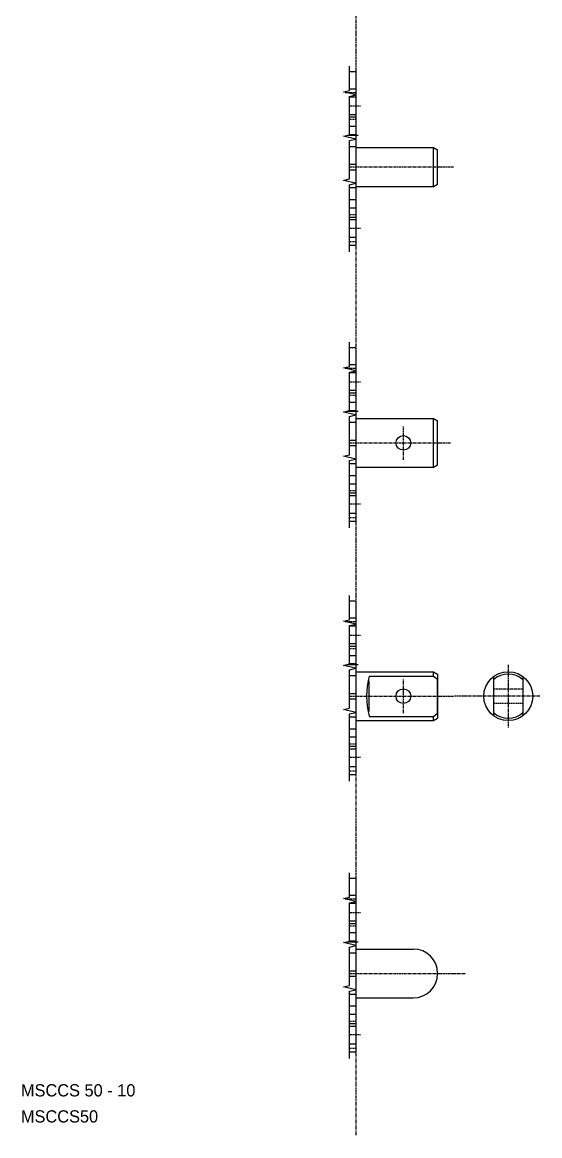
# Model space of a CAD drawing. Extents: x -127 to 117, y -226 to 743.
# Drawn here: x -126.6 to 85, y -225.7 to 229.7 of the extents above; entities that cross this region are included whole.
import ezdxf

# ---------------------------------------------------------------- set-up
doc = ezdxf.new("R2010")
doc.units = 0
for name, pattern in [('CENTER', [2, 1.25, -0.25, 0.25, -0.25]), ('DASHED', [0.75, 0.5, -0.25]), ('PHANTOM', [2.5, 1.25, -0.25, 0.25, -0.25, 0.25, -0.25])]:
    doc.linetypes.add(name, pattern=pattern)
doc.layers.get('0').update_dxf_attribs({"linetype": 'CONTINUOUS'})
doc.layers.add('CENTER', color=1, linetype='CENTER')

msp = doc.modelspace()

# ---------------------------------------------------------------- linework, layer by layer
at = {"color": 3, "linetype": 'PHANTOM'}
msp.add_line((9.72, 743.22), (9.72, -225.71), dxfattribs=at)
at = {"color": 3, "linetype": 'CONTINUOUS'}
for p, q in [((7.21, 201.77), (7.21, 211.7)), ((4.71, 201.17), (7.21, 201.77)), ((9.71, 199.97), (4.71, 201.17)), ((7.21, 199.37), (9.71, 199.97)), ((7.21, 183.7), (7.21, 199.37)), ((4.71, 183.1), (7.21, 183.7)), ((9.71, 181.9), (4.71, 183.1)), ((7.21, 181.3), (9.71, 181.9)), ((7.21, 165.63), (7.21, 181.3)), ((4.71, 165.03), (7.21, 165.63)), ((9.71, 163.83), (4.71, 165.03)), ((7.21, 163.23), (9.71, 163.83)), ((7.21, 135.77), (7.21, 163.23)), ((7.21, 88.94), (7.21, 98.87)), ((4.71, 88.34), (7.21, 88.94)), ((9.71, 87.14), (4.71, 88.34)), ((7.21, 86.54), (9.71, 87.14)), ((7.21, 70.87), (7.21, 86.54)), ((4.71, 70.27), (7.21, 70.87)), ((9.71, 69.07), (4.71, 70.27)), ((7.21, 68.47), (9.71, 69.07)), ((7.21, 52.81), (7.21, 68.47)), ((4.71, 52.21), (7.21, 52.81)), ((9.71, 51.01), (4.71, 52.21)), ((7.21, 50.41), (9.71, 51.01)), ((7.21, 22.94), (7.21, 50.41)), ((7.21, -14.67), (7.21, -4.73)), ((4.71, -15.27), (7.21, -14.67)), ((9.71, -16.47), (4.71, -15.27)), ((7.21, -17.07), (9.71, -16.47)), ((7.21, -32.73), (7.21, -17.07)), ((4.71, -33.33), (7.21, -32.73)), ((9.71, -34.53), (4.71, -33.33)), ((7.21, -35.13), (9.71, -34.53)), ((7.21, -50.8), (7.21, -35.13)), ((4.71, -51.4), (7.21, -50.8)), ((9.71, -52.6), (4.71, -51.4)), ((7.21, -53.2), (9.71, -52.6)), ((7.21, -80.66), (7.21, -53.2)), ((7.21, -128.07), (7.21, -118.14)), ((4.71, -128.67), (7.21, -128.07)), ((9.71, -129.87), (4.71, -128.67)), ((7.21, -130.47), (9.71, -129.87)), ((7.21, -146.14), (7.21, -130.47)), ((4.71, -146.74), (7.21, -146.14)), ((9.71, -147.94), (4.71, -146.74)), ((7.21, -148.54), (9.71, -147.94)), ((7.21, -164.2), (7.21, -148.54)), ((4.71, -164.8), (7.21, -164.2)), ((9.71, -166), (4.71, -164.8)), ((7.21, -166.6), (9.71, -166)), ((7.21, -194.07), (7.21, -166.6))]:
    msp.add_line(p, q, dxfattribs=at)
at = {"color": 7, "linetype": 'CONTINUOUS'}
for p, q in [((7.21, 209.5), (9.72, 209.5)), ((9.72, 209.5), (9.72, 138.5)), ((7.21, 202.5), (9.72, 202.5)), ((7.21, 199.22), (9.72, 199.22)), ((7.21, 192), (9.72, 192)), ((7.21, 191), (9.72, 191)), ((7.21, 187.2), (9.72, 187.2)), ((6.38, 183.5), (10.67, 183.5)), ((7.21, 183.8), (9.72, 183.8)), ((7.21, 178.9), (9.72, 178.9)), ((9.72, 178.5), (41.49, 178.5)), ((41.49, 162.5), (41.49, 178.5)), ((41.49, 178.5), (43.22, 177.5)), ((43.22, 163.5), (43.22, 177.5)), ((7.21, 171.6), (9.72, 171.6)), ((7.21, 169.4), (9.72, 169.4)), ((7.21, 162.1), (9.72, 162.1)), ((9.72, 162.5), (41.49, 162.5)), ((41.49, 162.5), (43.22, 163.5)), ((7.21, 157.2), (9.72, 157.2)), ((7.21, 153.8), (9.72, 153.8)), ((7.21, 150), (9.72, 150)), ((7.21, 149), (9.72, 149)), ((7.21, 141.78), (9.72, 141.78)), ((7.21, 138.5), (9.72, 138.5)), ((7.21, 96.67), (9.72, 96.67)), ((9.72, 96.67), (9.72, 25.67)), ((7.21, 89.67), (9.72, 89.67)), ((7.21, 86.4), (9.72, 86.4)), ((7.21, 79.17), (9.72, 79.17)), ((7.21, 78.17), (9.72, 78.17)), ((7.21, 74.37), (9.72, 74.37)), ((6.38, 70.67), (10.67, 70.67)), ((7.21, 70.97), (9.72, 70.97)), ((7.21, 66.07), (9.72, 66.07)), ((9.72, 67.67), (41.49, 67.67)), ((41.49, 67.67), (43.22, 66.67)), ((41.49, 47.67), (41.49, 67.67)), ((43.22, 48.67), (43.22, 66.67)), ((7.21, 58.77), (9.72, 58.77)), ((7.21, 56.57), (9.72, 56.57)), ((7.21, 49.27), (9.72, 49.27)), ((9.72, 47.67), (41.49, 47.67)), ((41.49, 47.67), (43.22, 48.67)), ((7.21, 44.37), (9.72, 44.37)), ((7.21, 40.97), (9.72, 40.97)), ((7.21, 37.17), (9.72, 37.17)), ((7.21, 36.17), (9.72, 36.17)), ((7.21, 28.95), (9.72, 28.95)), ((7.21, 25.67), (9.72, 25.67)), ((7.21, -6.93), (9.72, -6.93)), ((9.72, -6.93), (9.72, -77.93)), ((7.21, -13.93), (9.72, -13.93)), ((7.21, -17.21), (9.72, -17.21)), ((7.21, -24.43), (9.72, -24.43)), ((7.21, -25.43), (9.72, -25.43)), ((7.21, -29.23), (9.72, -29.23)), ((6.38, -32.93), (10.67, -32.93)), ((7.21, -32.63), (9.72, -32.63)), ((9.72, -35.93), (41.49, -35.93)), ((41.49, -35.93), (43.22, -36.93)), ((41.49, -37.69), (41.49, -35.93)), ((7.21, -37.53), (9.72, -37.53)), ((15.22, -37.69), (41.49, -37.69)), ((15.22, -52.18), (15.22, -39.69)), ((41.49, -37.69), (43.22, -39.03)), ((43.22, -36.93), (43.22, -54.93)), ((43.22, -52.93), (43.22, -38.93)), ((66.11, -37.93), (66.11, -53.93)), ((78.11, -37.93), (78.11, -53.93)), ((7.21, -44.83), (9.72, -44.83)), ((7.21, -47.03), (9.72, -47.03)), ((7.21, -54.33), (9.72, -54.33)), ((15.22, -54.18), (41.49, -54.18)), ((41.49, -54.18), (43.22, -52.83)), ((41.49, -55.93), (41.49, -54.18)), ((9.72, -55.93), (41.49, -55.93)), ((41.49, -55.93), (43.22, -54.93)), ((7.21, -59.23), (9.72, -59.23)), ((7.21, -62.63), (9.72, -62.63)), ((7.21, -66.43), (9.72, -66.43)), ((7.21, -67.43), (9.72, -67.43)), ((7.21, -74.65), (9.72, -74.65)), ((7.21, -77.93), (9.72, -77.93)), ((7.21, -120.34), (9.72, -120.34)), ((9.72, -120.34), (9.72, -191.34)), ((7.21, -127.34), (9.72, -127.34)), ((7.21, -130.61), (9.72, -130.61)), ((7.21, -137.84), (9.72, -137.84)), ((7.21, -138.84), (9.72, -138.84)), ((7.21, -142.64), (9.72, -142.64)), ((6.38, -146.34), (10.67, -146.34)), ((7.21, -146.04), (9.72, -146.04)), ((9.72, -149.34), (33.22, -149.34)), ((7.21, -150.94), (9.72, -150.94)), ((7.21, -158.24), (9.72, -158.24)), ((7.21, -160.44), (9.72, -160.44)), ((7.21, -167.74), (9.72, -167.74)), ((7.21, -172.64), (9.72, -172.64)), ((9.72, -169.34), (33.22, -169.34)), ((7.21, -176.04), (9.72, -176.04)), ((7.21, -179.84), (9.72, -179.84)), ((7.21, -180.84), (9.72, -180.84)), ((7.21, -188.06), (9.72, -188.06)), ((7.21, -191.34), (9.72, -191.34))]:
    msp.add_line(p, q, dxfattribs=at)
at = {"color": 3, "linetype": 'DASHED'}
for p, q in [((5.4, 201), (9.72, 201)), ((7.21, 190), (9.72, 190)), ((7.21, 151), (9.72, 151)), ((7.21, 140), (9.72, 140)), ((5.4, 88.17), (9.72, 88.17)), ((7.21, 77.17), (9.72, 77.17)), ((7.21, 38.17), (9.72, 38.17)), ((7.21, 27.17), (9.72, 27.17)), ((5.4, -15.43), (9.72, -15.43)), ((7.21, -26.43), (9.72, -26.43)), ((66.11, -42.93), (78.11, -42.93)), ((78.11, -48.93), (66.11, -48.93)), ((7.21, -65.43), (9.72, -65.43)), ((7.21, -76.43), (9.72, -76.43)), ((5.4, -128.84), (9.72, -128.84)), ((7.21, -139.84), (9.72, -139.84)), ((7.21, -178.84), (9.72, -178.84)), ((7.21, -189.84), (9.72, -189.84))]:
    msp.add_line(p, q, dxfattribs=at)
at = {"color": 7, "linetype": 'CONTINUOUS'}
for centre, radius in [((29.22, 57.67), 3), ((72.11, -45.93), 10), ((29.22, -45.93), 3)]:
    msp.add_circle(centre, radius, dxfattribs=at)
for centre, radius, start, end in [((47.58, -45.93), 33.39, 165.7035, 194.2965), ((72.11, -45.93), 9, 48.1897, 131.8103), ((72.11, -45.93), 9, 228.1897, 311.8103), ((33.22, -159.34), 10, 270, 90)]:
    msp.add_arc(centre, radius, start, end, dxfattribs=at)
at = {"layer": 'CENTER', "color": 1, "linetype": 'CENTER'}
for p, q in [((7.21, 195.5), (11.72, 195.5)), ((7.21, 170.5), (49.72, 170.5)), ((7.21, 145.5), (11.72, 145.5)), ((7.21, 82.67), (11.72, 82.67)), ((29.22, 50.67), (29.22, 64.67)), ((7.21, 57.67), (48.58, 57.67)), ((7.21, 32.67), (11.72, 32.67)), ((7.21, -20.93), (11.72, -20.93)), ((72.11, -33.07), (72.11, -58.79)), ((29.22, -52.93), (29.22, -38.93)), ((7.21, -45.93), (49.72, -45.93)), ((84.97, -45.93), (50.11, -45.93)), ((7.21, -70.93), (11.72, -70.93)), ((7.21, -134.34), (11.72, -134.34)), ((7.21, -159.34), (54.72, -159.34)), ((7.21, -184.34), (11.72, -184.34))]:
    msp.add_line(p, q, dxfattribs=at)

# ---------------------------------------------------------------- texts
at = {"color": 7, "linetype": 'CONTINUOUS'}
for s, p in [('MSCCS 50 - 10', (-127.19, -209.63)), ('MSCCS50', (-127.19, -220.3))]:
    msp.add_text(s, height=5, dxfattribs=at).set_placement(p)

doc.saveas('drawing.dxf')
